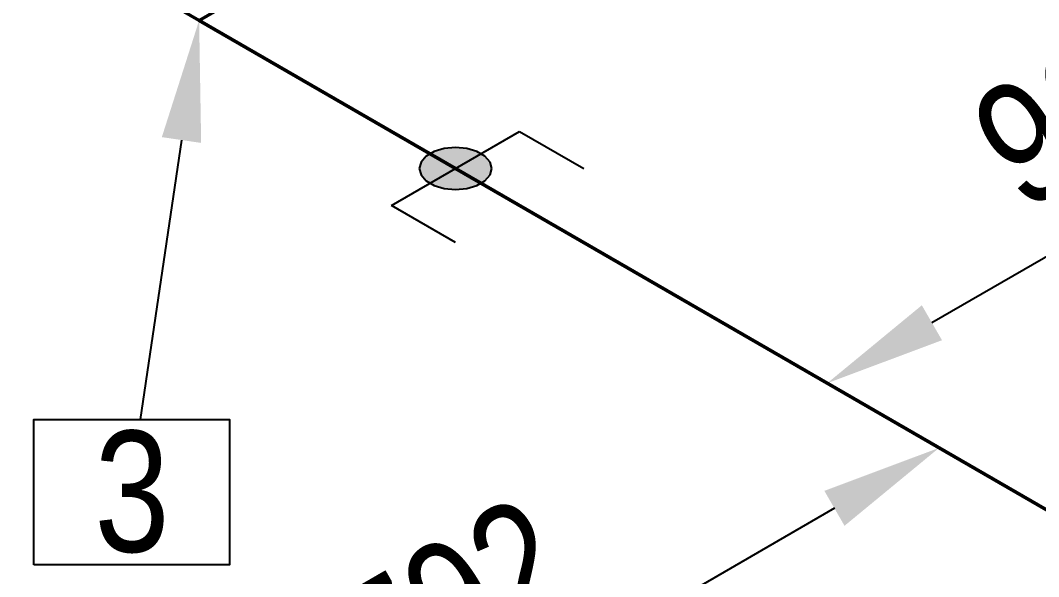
# Model space of a CAD drawing. Header units: millimetres. Extents: x 0 to 594, y 0 to 420.
# Drawn here: x 216.72 to 237.78, y 273.9 to 285.39 of the extents above; entities that cross this region are included whole.
import ezdxf
from ezdxf import colors
from ezdxf.entities.mleader import LeaderData, LeaderLine
from ezdxf.enums import TextEntityAlignment as Align
from ezdxf.math import Vec2, Vec3

# ---------------------------------------------------------------- set-up
doc = ezdxf.new("R2010")
doc.units = ezdxf.units.MM
doc.header["$LTSCALE"] = 0.25
for name, color, linetype in [('용접', 1, 'Continuous'), ('주석', 7, 'Continuous'), ('치수', 1, 'Continuous')]:
    doc.layers.add(name, color=color, linetype=linetype)
doc.layers.add('파이프 작은 보어', color=30, linetype='Continuous', lineweight=50)
doc.styles.add('AdskIsoAnnotation', font='arial.ttf', dxfattribs={"width": 0.8, "height": 1})
doc.styles.add('AdskIsoMetric', font='arial.ttf', dxfattribs={"width": 0.8, "height": 2.5})
doc.styles.add('AdskIsoMetric-30', font='arial.ttf', dxfattribs={"width": 0.8, "height": 2.5})
doc.styles.add('AdskIsoMetric30', font='arial.ttf', dxfattribs={"width": 0.8, "oblique": 30, "height": 2.5})
doc.styles.get("Standard").update_dxf_attribs({"font": 'arial.ttf'})
doc.dimstyles.new('AdskIsoMetric', dxfattribs={"dimtxt": 2.5, "dimasz": 2.5, "dimexe": 1, "dimexo": 2, "dimgap": 0.8, "dimtad": 1, "dimdec": 0, "dimrnd": 1, "dimzin": 0, "dimdsep": 46, "dimtxsty": 'AdskIsoMetric', "dimcen": 0, "dimclrt": 7, "dimadec": 0, "dimazin": 0, "dimtfac": 1, "dimtdec": 0, "dimtmove": 1, "dimatfit": 3, "dimfxl": 0, "dimfrac": 2, "dimtolj": 1, "dimtzin": 0, "dimarcsym": 0})

# ---------------------------------------------------------------- blocks, each defined once
blk = doc.blocks.new('*D79')
at = {"layer": 'Defpoints', "color": 0}
for p in [(194.689, 282.575), (194.689, 267.575), (220.417, 252.721)]:
    blk.add_point(p, dxfattribs=at)
at = {"layer": '치수', "color": 0, "lineweight": -2}
for p, q in [((194.689, 269.885), (194.689, 283.73)), ((218.252, 268.971), (196.854, 281.325)), ((220.417, 255.031), (220.417, 268.876))]:
    blk.add_line(p, q, dxfattribs=at)
at = {"layer": '치수', "color": 0}
for points in [[(197.063, 281.686), (196.646, 280.964), (194.689, 282.575)], [(218.46, 269.332), (218.044, 268.611), (220.417, 267.721)]]:
    blk.add_solid(points, dxfattribs=at)
at = {"layer": '치수', "color": 7, "insert": (207.553, 277.765), "char_height": 2.5, "attachment_point": 5, "rotation": 330, "style": 'AdskIsoMetric-30'}
blk.add_mtext('\\A1;1455', dxfattribs=at)
blk = doc.blocks.new('*D80')
at = {"layer": 'Defpoints', "color": 0}
for p in [(248.712, 269.058), (207.427, 260.221), (220.417, 252.721)]:
    blk.add_point(p, dxfattribs=at)
at = {"layer": '치수', "color": 0, "lineweight": -2}
blk.add_line((233.557, 275.308), (209.592, 261.471), dxfattribs=at)
at = {"layer": '치수', "color": 0}
for points in [[(233.348, 275.669), (233.765, 274.947), (235.722, 276.558)], [(209.383, 261.832), (209.8, 261.111), (207.427, 260.221)]]:
    blk.add_solid(points, dxfattribs=at)
at = {"layer": '치수', "color": 7, "insert": (225.027, 273), "char_height": 2.5, "attachment_point": 5, "rotation": 30, "style": 'AdskIsoMetric-30'}
blk.add_mtext('\\A1;4792', dxfattribs=at)
blk = doc.blocks.new('*D82')
at = {"layer": 'Defpoints', "color": 0}
for p in [(220.417, 285.394), (261.703, 276.558), (248.712, 269.058)]:
    blk.add_point(p, dxfattribs=at)
at = {"layer": '치수', "color": 0, "lineweight": -2}
for p, q in [((235.572, 291.644), (259.538, 277.808)), ((250.712, 270.212), (262.703, 277.135))]:
    blk.add_line(p, q, dxfattribs=at)
at = {"layer": '치수', "color": 0}
for points in [[(235.781, 292.005), (235.364, 291.283), (233.407, 292.894)], [(259.746, 278.169), (259.329, 277.447), (261.703, 276.558)]]:
    blk.add_solid(points, dxfattribs=at)
at = {"layer": '치수', "color": 7, "insert": (252.022, 284.765), "char_height": 2.5, "attachment_point": 5, "rotation": 330, "style": 'AdskIsoMetric30'}
blk.add_mtext('\\A1;894', dxfattribs=at)
blk = doc.blocks.new('*D87')
at = {"layer": 'Defpoints', "color": 0}
for p in [(240.668, 297.086), (220.417, 285.394), (233.407, 277.894)]:
    blk.add_point(p, dxfattribs=at)
at = {"layer": '치수', "color": 0, "lineweight": -2}
blk.add_line((251.493, 288.336), (235.572, 279.144), dxfattribs=at)
at = {"layer": '치수', "color": 0}
for points in [[(251.285, 288.697), (251.701, 287.975), (253.658, 289.586)], [(235.364, 279.505), (235.781, 278.783), (233.407, 277.894)]]:
    blk.add_solid(points, dxfattribs=at)
at = {"layer": '치수', "color": 7, "insert": (238.847, 283.651), "char_height": 2.5, "attachment_point": 5, "rotation": 30, "style": 'AdskIsoMetric-30'}
blk.add_mtext('\\A1;909', dxfattribs=at)
blk = doc.blocks.new('티-2-Iso2DSkew90')
at = {"color": 0, "linetype": 'ByBlock', "lineweight": -2, "extrusion": (2.02365e-10, -0.816497, -0.57735)}
for p, q in [((0, 0), (-5.303, 3.062)), ((0, 0), (5.303, 3.062)), ((5.303, -3.062), (0, 0))]:
    blk.add_line(p, q, dxfattribs=at)
blk = doc.blocks.new('SocketWeld-1-IsoLeft')
blk.add_hatch(color=256).paths.add_polyline_path([(-0.0294, -0.0234), (-0.0291, -0.0234), (-0.0288, -0.0235), (-0.0285, -0.0236), (-0.0283, -0.0237), (-0.028, -0.0238), (-0.0277, -0.0239), (-0.0274, -0.0239), (-0.0271, -0.024), (-0.0268, -0.0241), (-0.0265, -0.0242), (-0.0263, -0.0243), (-0.026, -0.0244), (-0.0257, -0.0244), (-0.0254, -0.0245), (-0.0251, -0.0246), (-0.0248, -0.0247), (-0.0246, -0.0248), (-0.0243, -0.0249), (-0.024, -0.0249), (-0.0237, -0.025), (-0.0234, -0.0251), (-0.0231, -0.0252), (-0.0228, -0.0253), (-0.0226, -0.0254), (-0.0223, -0.0254), (-0.022, -0.0255), (-0.0217, -0.0256), (-0.0214, -0.0257), (-0.0211, -0.0258), (-0.0209, -0.0259), (-0.0206, -0.0259), (-0.0203, -0.026), (-0.02, -0.0261), (-0.0197, -0.0262), (-0.0194, -0.0263), (-0.0191, -0.0264), (-0.0189, -0.0265), (-0.0186, -0.0265), (-0.0183, -0.0266), (-0.018, -0.0267), (-0.0177, -0.0268), (-0.0174, -0.0269), (-0.0172, -0.027), (-0.0169, -0.027), (-0.0166, -0.0271), (-0.0163, -0.0272), (-0.016, -0.0273), (-0.0157, -0.0274), (-0.0155, -0.0275), (-0.0155, -0.0275), (-0.0151, -0.0275), (-0.0148, -0.0275), (-0.0145, -0.0275), (-0.0142, -0.0276), (-0.0139, -0.0276), (-0.0136, -0.0276), (-0.0132, -0.0277), (-0.0129, -0.0277), (-0.0126, -0.0277), (-0.0123, -0.0277), (-0.012, -0.0278), (-0.0117, -0.0278), (-0.0114, -0.0278), (-0.011, -0.0279), (-0.0107, -0.0279), (-0.0104, -0.0279), (-0.0101, -0.0279), (-0.0098, -0.028), (-0.0095, -0.028), (-0.0091, -0.028), (-0.0088, -0.0281), (-0.0085, -0.0281), (-0.0082, -0.0281), (-0.0079, -0.0281), (-0.0076, -0.0282), (-0.0073, -0.0282), (-0.0069, -0.0282), (-0.0066, -0.0283), (-0.0063, -0.0283), (-0.006, -0.0283), (-0.0057, -0.0283), (-0.0054, -0.0284), (-0.005, -0.0284), (-0.0047, -0.0284), (-0.0044, -0.0285), (-0.0041, -0.0285), (-0.0038, -0.0285), (-0.0035, -0.0286), (-0.0032, -0.0286), (-0.0028, -0.0286), (-0.0025, -0.0286), (-0.0022, -0.0287), (-0.0019, -0.0287), (-0.0016, -0.0287), (-0.0013, -0.0288), (-0.0009, -0.0288), (-0.0006, -0.0288), (-0.0003, -0.0288), (0, -0.0289), (0, -0.0289), (0.0003, -0.0288), (0.0006, -0.0288), (0.0009, -0.0288), (0.0013, -0.0288), (0.0016, -0.0287), (0.0019, -0.0287), (0.0022, -0.0287), (0.0025, -0.0286), (0.0028, -0.0286), (0.0032, -0.0286), (0.0035, -0.0286), (0.0038, -0.0285), (0.0041, -0.0285), (0.0044, -0.0285), (0.0047, -0.0284), (0.005, -0.0284), (0.0054, -0.0284), (0.0057, -0.0283), (0.006, -0.0283), (0.0063, -0.0283), (0.0066, -0.0283), (0.0069, -0.0282), (0.0073, -0.0282), (0.0076, -0.0282), (0.0079, -0.0281), (0.0082, -0.0281), (0.0085, -0.0281), (0.0088, -0.0281), (0.0091, -0.028), (0.0095, -0.028), (0.0098, -0.028), (0.0101, -0.0279), (0.0104, -0.0279), (0.0107, -0.0279), (0.011, -0.0279), (0.0114, -0.0278), (0.0117, -0.0278), (0.012, -0.0278), (0.0123, -0.0277), (0.0126, -0.0277), (0.0129, -0.0277), (0.0132, -0.0277), (0.0136, -0.0276), (0.0139, -0.0276), (0.0142, -0.0276), (0.0145, -0.0275), (0.0148, -0.0275), (0.0151, -0.0275), (0.0155, -0.0275), (0.0155, -0.0275), (0.0157, -0.0274), (0.016, -0.0273), (0.0163, -0.0272), (0.0166, -0.0271), (0.0169, -0.027), (0.0172, -0.027), (0.0174, -0.0269), (0.0177, -0.0268), (0.018, -0.0267), (0.0183, -0.0266), (0.0186, -0.0265), (0.0189, -0.0265), (0.0191, -0.0264), (0.0194, -0.0263), (0.0197, -0.0262), (0.02, -0.0261), (0.0203, -0.026), (0.0206, -0.0259), (0.0209, -0.0259), (0.0211, -0.0258), (0.0214, -0.0257), (0.0217, -0.0256), (0.022, -0.0255), (0.0223, -0.0254), (0.0226, -0.0254), (0.0228, -0.0253), (0.0231, -0.0252), (0.0234, -0.0251), (0.0237, -0.025), (0.024, -0.0249), (0.0243, -0.0249), (0.0246, -0.0248), (0.0248, -0.0247), (0.0251, -0.0246), (0.0254, -0.0245), (0.0257, -0.0244), (0.026, -0.0244), (0.0263, -0.0243), (0.0265, -0.0242), (0.0268, -0.0241), (0.0271, -0.024), (0.0274, -0.0239), (0.0277, -0.0239), (0.028, -0.0238), (0.0283, -0.0237), (0.0285, -0.0236), (0.0288, -0.0235), (0.0291, -0.0234), (0.0294, -0.0234), (0.0294, -0.0234), (0.0296, -0.0232), (0.0298, -0.0231), (0.0301, -0.023), (0.0303, -0.0228), (0.0305, -0.0227), (0.0307, -0.0226), (0.031, -0.0224), (0.0312, -0.0223), (0.0314, -0.0222), (0.0316, -0.0221), (0.0319, -0.0219), (0.0321, -0.0218), (0.0323, -0.0217), (0.0325, -0.0215), (0.0328, -0.0214), (0.033, -0.0213), (0.0332, -0.0211), (0.0335, -0.021), (0.0337, -0.0209), (0.0339, -0.0207), (0.0341, -0.0206), (0.0344, -0.0205), (0.0346, -0.0204), (0.0348, -0.0202), (0.035, -0.0201), (0.0353, -0.02), (0.0355, -0.0198), (0.0357, -0.0197), (0.0359, -0.0196), (0.0362, -0.0194), (0.0364, -0.0193), (0.0366, -0.0192), (0.0368, -0.0191), (0.0371, -0.0189), (0.0373, -0.0188), (0.0375, -0.0187), (0.0377, -0.0185), (0.038, -0.0184), (0.0382, -0.0183), (0.0384, -0.0181), (0.0386, -0.018), (0.0389, -0.0179), (0.0391, -0.0177), (0.0393, -0.0176), (0.0395, -0.0175), (0.0398, -0.0174), (0.04, -0.0172), (0.0402, -0.0171), (0.0405, -0.017), (0.0405, -0.017), (0.0406, -0.0168), (0.0407, -0.0166), (0.0409, -0.0165), (0.041, -0.0163), (0.0412, -0.0161), (0.0413, -0.016), (0.0415, -0.0158), (0.0416, -0.0157), (0.0418, -0.0155), (0.0419, -0.0153), (0.042, -0.0152), (0.0422, -0.015), (0.0423, -0.0148), (0.0425, -0.0147), (0.0426, -0.0145), (0.0428, -0.0143), (0.0429, -0.0142), (0.0431, -0.014), (0.0432, -0.0138), (0.0433, -0.0137), (0.0435, -0.0135), (0.0436, -0.0134), (0.0438, -0.0132), (0.0439, -0.013), (0.0441, -0.0129), (0.0442, -0.0127), (0.0444, -0.0125), (0.0445, -0.0124), (0.0447, -0.0122), (0.0448, -0.012), (0.0449, -0.0119), (0.0451, -0.0117), (0.0452, -0.0115), (0.0454, -0.0114), (0.0455, -0.0112), (0.0457, -0.0111), (0.0458, -0.0109), (0.046, -0.0107), (0.0461, -0.0106), (0.0462, -0.0104), (0.0464, -0.0102), (0.0465, -0.0101), (0.0467, -0.0099), (0.0468, -0.0097), (0.047, -0.0096), (0.0471, -0.0094), (0.0473, -0.0092), (0.0474, -0.0091), (0.0476, -0.0089), (0.0476, -0.0089), (0.0476, -0.0087), (0.0477, -0.0086), (0.0477, -0.0084), (0.0478, -0.0082), (0.0478, -0.008), (0.0479, -0.0078), (0.0479, -0.0076), (0.048, -0.0075), (0.048, -0.0073), (0.0481, -0.0071), (0.0481, -0.0069), (0.0482, -0.0067), (0.0482, -0.0066), (0.0483, -0.0064), (0.0483, -0.0062), (0.0484, -0.006), (0.0484, -0.0058), (0.0485, -0.0056), (0.0485, -0.0055), (0.0486, -0.0053), (0.0486, -0.0051), (0.0487, -0.0049), (0.0487, -0.0047), (0.0488, -0.0046), (0.0488, -0.0044), (0.0489, -0.0042), (0.0489, -0.004), (0.049, -0.0038), (0.049, -0.0036), (0.0491, -0.0035), (0.0491, -0.0033), (0.0492, -0.0031), (0.0492, -0.0029), (0.0493, -0.0027), (0.0493, -0.0025), (0.0494, -0.0024), (0.0494, -0.0022), (0.0495, -0.002), (0.0495, -0.0018), (0.0496, -0.0016), (0.0496, -0.0015), (0.0497, -0.0013), (0.0497, -0.0011), (0.0498, -0.0009), (0.0498, -0.0007), (0.0499, -0.0005), (0.0499, -0.0004), (0.05, -0.0002), (0.05, 0), (0.05, 0), (0.05, 0.0002), (0.0499, 0.0004), (0.0499, 0.0005), (0.0498, 0.0007), (0.0498, 0.0009), (0.0497, 0.0011), (0.0497, 0.0013), (0.0496, 0.0015), (0.0496, 0.0016), (0.0495, 0.0018), (0.0495, 0.002), (0.0494, 0.0022), (0.0494, 0.0024), (0.0493, 0.0025), (0.0493, 0.0027), (0.0492, 0.0029), (0.0492, 0.0031), (0.0491, 0.0033), (0.0491, 0.0035), (0.049, 0.0036), (0.049, 0.0038), (0.0489, 0.004), (0.0489, 0.0042), (0.0488, 0.0044), (0.0488, 0.0046), (0.0487, 0.0047), (0.0487, 0.0049), (0.0486, 0.0051), (0.0486, 0.0053), (0.0485, 0.0055), (0.0485, 0.0056), (0.0484, 0.0058), (0.0484, 0.006), (0.0483, 0.0062), (0.0483, 0.0064), (0.0482, 0.0066), (0.0482, 0.0067), (0.0481, 0.0069), (0.0481, 0.0071), (0.048, 0.0073), (0.048, 0.0075), (0.0479, 0.0076), (0.0479, 0.0078), (0.0478, 0.008), (0.0478, 0.0082), (0.0477, 0.0084), (0.0477, 0.0086), (0.0476, 0.0087), (0.0476, 0.0089), (0.0476, 0.0089), (0.0474, 0.0091), (0.0473, 0.0092), (0.0471, 0.0094), (0.047, 0.0096), (0.0468, 0.0097), (0.0467, 0.0099), (0.0465, 0.0101), (0.0464, 0.0102), (0.0462, 0.0104), (0.0461, 0.0106), (0.046, 0.0107), (0.0458, 0.0109), (0.0457, 0.0111), (0.0455, 0.0112), (0.0454, 0.0114), (0.0452, 0.0115), (0.0451, 0.0117), (0.0449, 0.0119), (0.0448, 0.012), (0.0447, 0.0122), (0.0445, 0.0124), (0.0444, 0.0125), (0.0442, 0.0127), (0.0441, 0.0129), (0.0439, 0.013), (0.0438, 0.0132), (0.0436, 0.0134), (0.0435, 0.0135), (0.0433, 0.0137), (0.0432, 0.0138), (0.0431, 0.014), (0.0429, 0.0142), (0.0428, 0.0143), (0.0426, 0.0145), (0.0425, 0.0147), (0.0423, 0.0148), (0.0422, 0.015), (0.042, 0.0152), (0.0419, 0.0153), (0.0418, 0.0155), (0.0416, 0.0157), (0.0415, 0.0158), (0.0413, 0.016), (0.0412, 0.0161), (0.041, 0.0163), (0.0409, 0.0165), (0.0407, 0.0166), (0.0406, 0.0168), (0.0405, 0.017), (0.0405, 0.017), (0.0402, 0.0171), (0.04, 0.0172), (0.0398, 0.0174), (0.0395, 0.0175), (0.0393, 0.0176), (0.0391, 0.0177), (0.0389, 0.0179), (0.0386, 0.018), (0.0384, 0.0181), (0.0382, 0.0183), (0.038, 0.0184), (0.0377, 0.0185), (0.0375, 0.0187), (0.0373, 0.0188), (0.0371, 0.0189), (0.0368, 0.0191), (0.0366, 0.0192), (0.0364, 0.0193), (0.0362, 0.0194), (0.0359, 0.0196), (0.0357, 0.0197), (0.0355, 0.0198), (0.0353, 0.02), (0.035, 0.0201), (0.0348, 0.0202), (0.0346, 0.0204), (0.0344, 0.0205), (0.0341, 0.0206), (0.0339, 0.0207), (0.0337, 0.0209), (0.0335, 0.021), (0.0332, 0.0211), (0.033, 0.0213), (0.0328, 0.0214), (0.0325, 0.0215), (0.0323, 0.0217), (0.0321, 0.0218), (0.0319, 0.0219), (0.0316, 0.0221), (0.0314, 0.0222), (0.0312, 0.0223), (0.031, 0.0224), (0.0307, 0.0226), (0.0305, 0.0227), (0.0303, 0.0228), (0.0301, 0.023), (0.0298, 0.0231), (0.0296, 0.0232), (0.0294, 0.0234), (0.0294, 0.0234), (0.0291, 0.0234), (0.0288, 0.0235), (0.0285, 0.0236), (0.0283, 0.0237), (0.028, 0.0238), (0.0277, 0.0239), (0.0274, 0.0239), (0.0271, 0.024), (0.0268, 0.0241), (0.0265, 0.0242), (0.0263, 0.0243), (0.026, 0.0244), (0.0257, 0.0244), (0.0254, 0.0245), (0.0251, 0.0246), (0.0248, 0.0247), (0.0246, 0.0248), (0.0243, 0.0249), (0.024, 0.0249), (0.0237, 0.025), (0.0234, 0.0251), (0.0231, 0.0252), (0.0228, 0.0253), (0.0226, 0.0254), (0.0223, 0.0254), (0.022, 0.0255), (0.0217, 0.0256), (0.0214, 0.0257), (0.0211, 0.0258), (0.0209, 0.0259), (0.0206, 0.0259), (0.0203, 0.026), (0.02, 0.0261), (0.0197, 0.0262), (0.0194, 0.0263), (0.0191, 0.0264), (0.0189, 0.0265), (0.0186, 0.0265), (0.0183, 0.0266), (0.018, 0.0267), (0.0177, 0.0268), (0.0174, 0.0269), (0.0172, 0.027), (0.0169, 0.027), (0.0166, 0.0271), (0.0163, 0.0272), (0.016, 0.0273), (0.0157, 0.0274), (0.0155, 0.0275), (0.0155, 0.0275), (0.0151, 0.0275), (0.0148, 0.0275), (0.0145, 0.0275), (0.0142, 0.0276), (0.0139, 0.0276), (0.0136, 0.0276), (0.0132, 0.0277), (0.0129, 0.0277), (0.0126, 0.0277), (0.0123, 0.0277), (0.012, 0.0278), (0.0117, 0.0278), (0.0114, 0.0278), (0.011, 0.0279), (0.0107, 0.0279), (0.0104, 0.0279), (0.0101, 0.0279), (0.0098, 0.028), (0.0095, 0.028), (0.0091, 0.028), (0.0088, 0.0281), (0.0085, 0.0281), (0.0082, 0.0281), (0.0079, 0.0281), (0.0076, 0.0282), (0.0073, 0.0282), (0.0069, 0.0282), (0.0066, 0.0283), (0.0063, 0.0283), (0.006, 0.0283), (0.0057, 0.0283), (0.0054, 0.0284), (0.005, 0.0284), (0.0047, 0.0284), (0.0044, 0.0285), (0.0041, 0.0285), (0.0038, 0.0285), (0.0035, 0.0286), (0.0032, 0.0286), (0.0028, 0.0286), (0.0025, 0.0286), (0.0022, 0.0287), (0.0019, 0.0287), (0.0016, 0.0287), (0.0013, 0.0288), (0.0009, 0.0288), (0.0006, 0.0288), (0.0003, 0.0288), (0, 0.0289), (0, 0.0289), (-0.0003, 0.0288), (-0.0006, 0.0288), (-0.0009, 0.0288), (-0.0013, 0.0288), (-0.0016, 0.0287), (-0.0019, 0.0287), (-0.0022, 0.0287), (-0.0025, 0.0286), (-0.0028, 0.0286), (-0.0032, 0.0286), (-0.0035, 0.0286), (-0.0038, 0.0285), (-0.0041, 0.0285), (-0.0044, 0.0285), (-0.0047, 0.0284), (-0.005, 0.0284), (-0.0054, 0.0284), (-0.0057, 0.0283), (-0.006, 0.0283), (-0.0063, 0.0283), (-0.0066, 0.0283), (-0.0069, 0.0282), (-0.0073, 0.0282), (-0.0076, 0.0282), (-0.0079, 0.0281), (-0.0082, 0.0281), (-0.0085, 0.0281), (-0.0088, 0.0281), (-0.0091, 0.028), (-0.0095, 0.028), (-0.0098, 0.028), (-0.0101, 0.0279), (-0.0104, 0.0279), (-0.0107, 0.0279), (-0.011, 0.0279), (-0.0114, 0.0278), (-0.0117, 0.0278), (-0.012, 0.0278), (-0.0123, 0.0277), (-0.0126, 0.0277), (-0.0129, 0.0277), (-0.0132, 0.0277), (-0.0136, 0.0276), (-0.0139, 0.0276), (-0.0142, 0.0276), (-0.0145, 0.0275), (-0.0148, 0.0275), (-0.0151, 0.0275), (-0.0155, 0.0275), (-0.0155, 0.0275), (-0.0157, 0.0274), (-0.016, 0.0273), (-0.0163, 0.0272), (-0.0166, 0.0271), (-0.0169, 0.027), (-0.0172, 0.027), (-0.0174, 0.0269), (-0.0177, 0.0268), (-0.018, 0.0267), (-0.0183, 0.0266), (-0.0186, 0.0265), (-0.0189, 0.0265), (-0.0191, 0.0264), (-0.0194, 0.0263), (-0.0197, 0.0262), (-0.02, 0.0261), (-0.0203, 0.026), (-0.0206, 0.0259), (-0.0209, 0.0259), (-0.0211, 0.0258), (-0.0214, 0.0257), (-0.0217, 0.0256), (-0.022, 0.0255), (-0.0223, 0.0254), (-0.0226, 0.0254), (-0.0228, 0.0253), (-0.0231, 0.0252), (-0.0234, 0.0251), (-0.0237, 0.025), (-0.024, 0.0249), (-0.0243, 0.0249), (-0.0246, 0.0248), (-0.0248, 0.0247), (-0.0251, 0.0246), (-0.0254, 0.0245), (-0.0257, 0.0244), (-0.026, 0.0244), (-0.0263, 0.0243), (-0.0265, 0.0242), (-0.0268, 0.0241), (-0.0271, 0.024), (-0.0274, 0.0239), (-0.0277, 0.0239), (-0.028, 0.0238), (-0.0283, 0.0237), (-0.0285, 0.0236), (-0.0288, 0.0235), (-0.0291, 0.0234), (-0.0294, 0.0234), (-0.0294, 0.0234), (-0.0296, 0.0232), (-0.0298, 0.0231), (-0.0301, 0.023), (-0.0303, 0.0228), (-0.0305, 0.0227), (-0.0307, 0.0226), (-0.031, 0.0224), (-0.0312, 0.0223), (-0.0314, 0.0222), (-0.0316, 0.0221), (-0.0319, 0.0219), (-0.0321, 0.0218), (-0.0323, 0.0217), (-0.0325, 0.0215), (-0.0328, 0.0214), (-0.033, 0.0213), (-0.0332, 0.0211), (-0.0335, 0.021), (-0.0337, 0.0209), (-0.0339, 0.0207), (-0.0341, 0.0206), (-0.0344, 0.0205), (-0.0346, 0.0204), (-0.0348, 0.0202), (-0.035, 0.0201), (-0.0353, 0.02), (-0.0355, 0.0198), (-0.0357, 0.0197), (-0.0359, 0.0196), (-0.0362, 0.0194), (-0.0364, 0.0193), (-0.0366, 0.0192), (-0.0368, 0.0191), (-0.0371, 0.0189), (-0.0373, 0.0188), (-0.0375, 0.0187), (-0.0377, 0.0185), (-0.038, 0.0184), (-0.0382, 0.0183), (-0.0384, 0.0181), (-0.0386, 0.018), (-0.0389, 0.0179), (-0.0391, 0.0177), (-0.0393, 0.0176), (-0.0395, 0.0175), (-0.0398, 0.0174), (-0.04, 0.0172), (-0.0402, 0.0171), (-0.0405, 0.017), (-0.0405, 0.017), (-0.0406, 0.0168), (-0.0407, 0.0166), (-0.0409, 0.0165), (-0.041, 0.0163), (-0.0412, 0.0161), (-0.0413, 0.016), (-0.0415, 0.0158), (-0.0416, 0.0157), (-0.0418, 0.0155), (-0.0419, 0.0153), (-0.042, 0.0152), (-0.0422, 0.015), (-0.0423, 0.0148), (-0.0425, 0.0147), (-0.0426, 0.0145), (-0.0428, 0.0143), (-0.0429, 0.0142), (-0.0431, 0.014), (-0.0432, 0.0138), (-0.0433, 0.0137), (-0.0435, 0.0135), (-0.0436, 0.0134), (-0.0438, 0.0132), (-0.0439, 0.013), (-0.0441, 0.0129), (-0.0442, 0.0127), (-0.0444, 0.0125), (-0.0445, 0.0124), (-0.0447, 0.0122), (-0.0448, 0.012), (-0.0449, 0.0119), (-0.0451, 0.0117), (-0.0452, 0.0115), (-0.0454, 0.0114), (-0.0455, 0.0112), (-0.0457, 0.0111), (-0.0458, 0.0109), (-0.046, 0.0107), (-0.0461, 0.0106), (-0.0462, 0.0104), (-0.0464, 0.0102), (-0.0465, 0.0101), (-0.0467, 0.0099), (-0.0468, 0.0097), (-0.047, 0.0096), (-0.0471, 0.0094), (-0.0473, 0.0092), (-0.0474, 0.0091), (-0.0476, 0.0089), (-0.0476, 0.0089), (-0.0476, 0.0087), (-0.0477, 0.0086), (-0.0477, 0.0084), (-0.0478, 0.0082), (-0.0478, 0.008), (-0.0479, 0.0078), (-0.0479, 0.0076), (-0.048, 0.0075), (-0.048, 0.0073), (-0.0481, 0.0071), (-0.0481, 0.0069), (-0.0482, 0.0067), (-0.0482, 0.0066), (-0.0483, 0.0064), (-0.0483, 0.0062), (-0.0484, 0.006), (-0.0484, 0.0058), (-0.0485, 0.0056), (-0.0485, 0.0055), (-0.0486, 0.0053), (-0.0486, 0.0051), (-0.0487, 0.0049), (-0.0487, 0.0047), (-0.0488, 0.0046), (-0.0488, 0.0044), (-0.0489, 0.0042), (-0.0489, 0.004), (-0.049, 0.0038), (-0.049, 0.0036), (-0.0491, 0.0035), (-0.0491, 0.0033), (-0.0492, 0.0031), (-0.0492, 0.0029), (-0.0493, 0.0027), (-0.0493, 0.0025), (-0.0494, 0.0024), (-0.0494, 0.0022), (-0.0495, 0.002), (-0.0495, 0.0018), (-0.0496, 0.0016), (-0.0496, 0.0015), (-0.0497, 0.0013), (-0.0497, 0.0011), (-0.0498, 0.0009), (-0.0498, 0.0007), (-0.0499, 0.0005), (-0.0499, 0.0004), (-0.05, 0.0002), (-0.05, 0), (-0.05, 0), (-0.05, -0.0002), (-0.0499, -0.0004), (-0.0499, -0.0005), (-0.0498, -0.0007), (-0.0498, -0.0009), (-0.0497, -0.0011), (-0.0497, -0.0013), (-0.0496, -0.0015), (-0.0496, -0.0016), (-0.0495, -0.0018), (-0.0495, -0.002), (-0.0494, -0.0022), (-0.0494, -0.0024), (-0.0493, -0.0025), (-0.0493, -0.0027), (-0.0492, -0.0029), (-0.0492, -0.0031), (-0.0491, -0.0033), (-0.0491, -0.0035), (-0.049, -0.0036), (-0.049, -0.0038), (-0.0489, -0.004), (-0.0489, -0.0042), (-0.0488, -0.0044), (-0.0488, -0.0046), (-0.0487, -0.0047), (-0.0487, -0.0049), (-0.0486, -0.0051), (-0.0486, -0.0053), (-0.0485, -0.0055), (-0.0485, -0.0056), (-0.0484, -0.0058), (-0.0484, -0.006), (-0.0483, -0.0062), (-0.0483, -0.0064), (-0.0482, -0.0066), (-0.0482, -0.0067), (-0.0481, -0.0069), (-0.0481, -0.0071), (-0.048, -0.0073), (-0.048, -0.0075), (-0.0479, -0.0076), (-0.0479, -0.0078), (-0.0478, -0.008), (-0.0478, -0.0082), (-0.0477, -0.0084), (-0.0477, -0.0086), (-0.0476, -0.0087), (-0.0476, -0.0089), (-0.0476, -0.0089), (-0.0474, -0.0091), (-0.0473, -0.0092), (-0.0471, -0.0094), (-0.047, -0.0096), (-0.0468, -0.0097), (-0.0467, -0.0099), (-0.0465, -0.0101), (-0.0464, -0.0102), (-0.0462, -0.0104), (-0.0461, -0.0106), (-0.046, -0.0107), (-0.0458, -0.0109), (-0.0457, -0.0111), (-0.0455, -0.0112), (-0.0454, -0.0114), (-0.0452, -0.0115), (-0.0451, -0.0117), (-0.0449, -0.0119), (-0.0448, -0.012), (-0.0447, -0.0122), (-0.0445, -0.0124), (-0.0444, -0.0125), (-0.0442, -0.0127), (-0.0441, -0.0129), (-0.0439, -0.013), (-0.0438, -0.0132), (-0.0436, -0.0134), (-0.0435, -0.0135), (-0.0433, -0.0137), (-0.0432, -0.0138), (-0.0431, -0.014), (-0.0429, -0.0142), (-0.0428, -0.0143), (-0.0426, -0.0145), (-0.0425, -0.0147), (-0.0423, -0.0148), (-0.0422, -0.015), (-0.042, -0.0152), (-0.0419, -0.0153), (-0.0418, -0.0155), (-0.0416, -0.0157), (-0.0415, -0.0158), (-0.0413, -0.016), (-0.0412, -0.0161), (-0.041, -0.0163), (-0.0409, -0.0165), (-0.0407, -0.0166), (-0.0406, -0.0168), (-0.0405, -0.017), (-0.0405, -0.017), (-0.0402, -0.0171), (-0.04, -0.0172), (-0.0398, -0.0174), (-0.0395, -0.0175), (-0.0393, -0.0176), (-0.0391, -0.0177), (-0.0389, -0.0179), (-0.0386, -0.018), (-0.0384, -0.0181), (-0.0382, -0.0183), (-0.038, -0.0184), (-0.0377, -0.0185), (-0.0375, -0.0187), (-0.0373, -0.0188), (-0.0371, -0.0189), (-0.0368, -0.0191), (-0.0366, -0.0192), (-0.0364, -0.0193), (-0.0362, -0.0194), (-0.0359, -0.0196), (-0.0357, -0.0197), (-0.0355, -0.0198), (-0.0353, -0.02), (-0.035, -0.0201), (-0.0348, -0.0202), (-0.0346, -0.0204), (-0.0344, -0.0205), (-0.0341, -0.0206), (-0.0339, -0.0207), (-0.0337, -0.0209), (-0.0335, -0.021), (-0.0332, -0.0211), (-0.033, -0.0213), (-0.0328, -0.0214), (-0.0325, -0.0215), (-0.0323, -0.0217), (-0.0321, -0.0218), (-0.0319, -0.0219), (-0.0316, -0.0221), (-0.0314, -0.0222), (-0.0312, -0.0223), (-0.031, -0.0224), (-0.0307, -0.0226), (-0.0305, -0.0227), (-0.0303, -0.0228), (-0.0301, -0.023), (-0.0298, -0.0231), (-0.0296, -0.0232)], flags=0)
at = {"color": 0, "linetype": 'ByBlock', "lineweight": -2, "extrusion": (0, 0.816497, 0.57735)}
for p, q in [((0, 0.1021), (0.0884, 0.051)), ((0.0884, 0.051), (-0.0884, -0.051)), ((0, 0.0289), (-0.0155, 0.0275)), ((0.0155, 0.0275), (0, 0.0289)), ((-0.0405, 0.017), (-0.0476, 0.0089)), ((-0.0294, 0.0234), (-0.0405, 0.017)), ((-0.0155, 0.0275), (-0.0294, 0.0234)), ((0.0294, 0.0234), (0.0155, 0.0275)), ((0.0405, 0.017), (0.0294, 0.0234)), ((0.0476, 0.0089), (0.0405, 0.017)), ((-0.0476, 0.0089), (-0.05, 0)), ((-0.05, 0), (-0.0476, -0.0089)), ((0.05, 0), (0.0476, 0.0089)), ((0.0476, -0.0089), (0.05, 0)), ((-0.0884, -0.051), (-0.1768, 0)), ((-0.0476, -0.0089), (-0.0405, -0.017)), ((0.0405, -0.017), (0.0476, -0.0089)), ((-0.0405, -0.017), (-0.0294, -0.0234)), ((-0.0294, -0.0234), (-0.0155, -0.0275)), ((-0.0155, -0.0275), (0, -0.0289)), ((0, -0.0289), (0.0155, -0.0275)), ((0.0155, -0.0275), (0.0294, -0.0234)), ((0.0294, -0.0234), (0.0405, -0.017))]:
    blk.add_line(p, q, dxfattribs=at)
blk = doc.blocks.new('AnnoRect')
at = {"color": 0, "linetype": 'ByBlock', "lineweight": -2}
blk.add_wipeout([(-0.8095, -0.6), (-0.8095, 0.6), (0.8095, 0.6), (0.8095, -0.6)], dxfattribs=at)
blk.add_lwpolyline([(-0.8095, -0.6), (-0.8095, 0.6), (0.8095, 0.6), (0.8095, -0.6)], close=True, dxfattribs=at)
at = {"color": 0, "linetype": 'ByBlock', "lineweight": -2, "style": 'AdskIsoAnnotation', "width": 0.8}
blk.add_attdef('XX', text='', height=1, dxfattribs=at).set_placement((0, 0), align=Align.MIDDLE_CENTER)

msp = doc.modelspace()

# ---------------------------------------------------------------- linework, layer by layer
at = {"layer": '파이프 작은 보어'}
msp.add_lwpolyline([(243.409, 272.1196), (225.7203, 282.3321)], dxfattribs=at)

# ---------------------------------------------------------------- block references
at = {"layer": '용접', "xscale": 15, "yscale": 15, "zscale": 15, "rotation": 180.0000000024179}
msp.add_blockref('SocketWeld-1-IsoLeft', (225.7203, 282.3321), dxfattribs=at)
at = {"layer": '파이프 작은 보어'}
msp.add_blockref('티-2-Iso2DSkew90', (220.417, 285.394), dxfattribs=at)

# ---------------------------------------------------------------- dimensions: what is measured, and where the dimension line sits
at = {"layer": '치수'}
for base, p1, p2, angle, text, override, picture, middle in [((233.4074, 277.894), (240.6677, 297.0857), (220.417, 285.394), 210, '909', {"dimtad": 0, "dimlfac": 38.889898, "dimtxsty": 'AdskIsoMetric-30', "dimse1": 1, "dimse2": 1, "dimsd1": 0, "dimsd2": 0, "dimtmove": 1}, '*D87', (238.8468, 283.6513)), ((261.7026, 276.5577), (220.417, 285.394), (248.7123, 269.0577), 330, '894', {"dimtad": 0, "dimlfac": 27.372765, "dimtxsty": 'AdskIsoMetric30', "dimse1": 1, "dimse2": 0, "dimsd1": 0, "dimsd2": 0, "dimtmove": 1}, '*D82', (252.0219, 284.7648)), ((194.6894, 282.5753), (220.417, 252.7215), (194.6894, 267.5753), 150, '1455', {"dimtad": 0, "dimlfac": 48.973374, "dimtxsty": 'AdskIsoMetric-30', "dimse1": 0, "dimse2": 0, "dimsd1": 0, "dimsd2": 0, "dimtmove": 1}, '*D79', (207.5532, 277.7653)), ((207.4267, 260.2215), (248.7123, 269.0577), (220.417, 252.7215), 210, '4792', {"dimtad": 0, "dimlfac": 146.671543, "dimtxsty": 'AdskIsoMetric-30', "dimse1": 1, "dimse2": 1, "dimsd1": 0, "dimsd2": 0, "dimtmove": 1}, '*D80', (225.0272, 273))]:
    dim = msp.add_linear_dim(base=base, p1=p1, p2=p2, angle=angle, text=text, dimstyle='AdskIsoMetric', override=override, dxfattribs=at)
    dim.commit()
    dim.dimension.update_dxf_attribs({"geometry": picture, "text_midpoint": middle, "dimtype": 160})

# ---------------------------------------------------------------- leaders
at = {"layer": '주석'}
ml = msp.add_multileader_mtext('Standard', dxfattribs=at)
ml.set_content('')
ml.set_leader_properties()
ml.build(insert=Vec2(0, 0))
ml.multileader.update_dxf_attribs({"dogleg_length": 0, "arrow_head_size": 2.5})
ctx = ml.context
ctx.base_point, ctx.arrow_head_size, ctx.plane_origin = Vec3(219.2, 277.1418), 2.5, Vec3(0, 13.1419)
notes = []
notes.append((ctx, [(0, (1, 1, 0), (219.2, 277.1418), (-1, 0), 0, [(0, [(220.417, 285.394)], 0, [])])]))
ctx.mtext, ml.multileader.dxf.content_type = None, 0
for ctx, leaders in notes:
    for number, flags, end, landing, length, lines in leaders:
        leader = LeaderData()
        leader.index, (leader.has_last_leader_line, leader.has_dogleg_vector, leader.attachment_direction) = number, flags
        leader.last_leader_point, leader.dogleg_vector, leader.dogleg_length = Vec3(end), Vec3(landing), length
        for number, points, colour, breaks in lines:
            line = LeaderLine()
            line.index, line.vertices, line.color, line.breaks = number, Vec3.list(points), colors.encode_raw_color(colour), breaks
            leader.lines.append(line)
        ctx.leaders.append(leader)

# ---------------------------------------------------------------- next in the draw order: block references
ref = msp.add_blockref('AnnoRect', (219.0238, 275.6419), dxfattribs=dict(at, xscale=2.5, yscale=2.5, zscale=2.5))
ref.add_attrib('XX_001', '3', (218.2516, 274.4089), dxfattribs={"layer": '0', "color": 0, "linetype": 'ByBlock', "lineweight": -2, "height": 2.5, "style": 'AdskIsoAnnotation', "width": 0.8})

doc.saveas('drawing.dxf')
